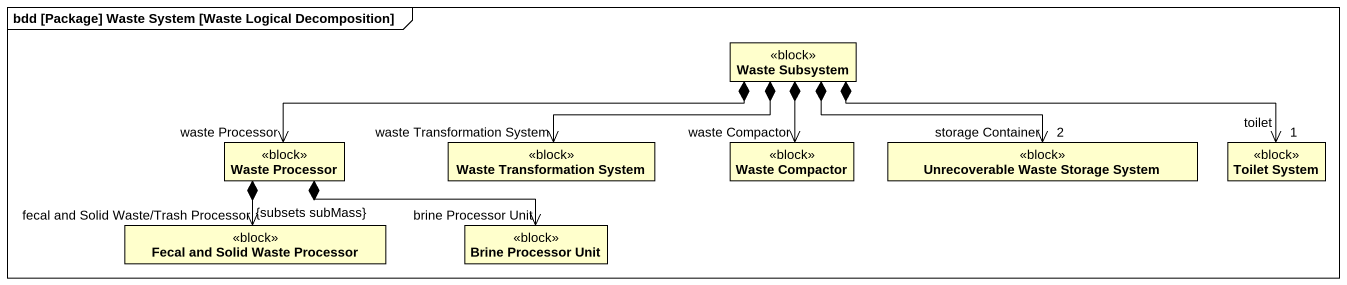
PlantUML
@startuml
mainframe bdd [Package] Waste System [Waste Logical Decomposition]
hide circle
hide empty members
class "Waste Subsystem" as Waste_Subsystem <<block>>
class "Waste Processor" as Waste_Processor <<block>>
class "Waste Transformation System" as Waste_Transformation_System <<block>>
class "Waste Compactor" as Waste_Compactor <<block>>
class "Unrecoverable Waste Storage System" as Unrecoverable_Waste_Storage <<block>>
class "Toilet System" as Toilet_System <<block>>
class "Fecal and Solid Waste Processor" as Fecal_and_Solid_Waste <<block>>
class "Brine Processor Unit" as Brine_Processor_Unit <<block>>
Waste_Subsystem *-left-> "waste Processor" Waste_Processor
Waste_Subsystem *-left-> "waste Transformation System" Waste_Transformation_System
Waste_Subsystem *--> "waste Compactor" Waste_Compactor
Waste_Subsystem *-right-> "storage Container\n2" Unrecoverable_Waste_Storage
Waste_Subsystem *-right-> "toilet\n1" Toilet_System
Waste_Processor *--> "fecal and Solid Waste/Trash Processor\n{subsets subMass}" Fecal_and_Solid_Waste
Waste_Processor *-right-> "brine Processor Unit" Brine_Processor_Unit
@enduml
